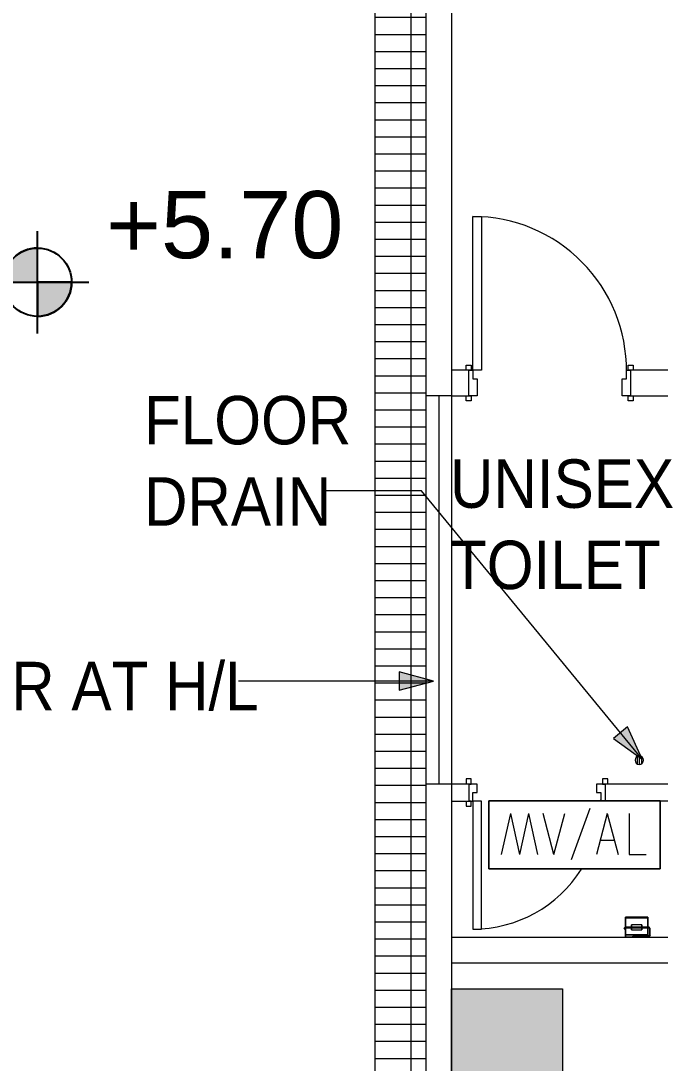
# Model space of a CAD drawing. Header units: millimetres. Extents: x 10569 to 232243, y -25347 to 80743.
# Drawn here: x 35263 to 39012, y 39472 to 45579 of the extents above; entities that cross this region are included whole.
import ezdxf

# ---------------------------------------------------------------- set-up
doc = ezdxf.new("R2010")
doc.units = ezdxf.units.MM
for name, color, linetype, lineweight in [('A-ANNO-NOTE', 131, 'Continuous', 25), ('A-DETL-GENF', 92, 'Continuous', 20), ('A-DETL-THIN', 151, 'Continuous', 9), ('A-DOOR', 31, 'Continuous', 20), ('A-DOOR-FRAM', 31, 'Continuous', 30), ('A-FLOR', 192, 'Continuous', 9), ('A-WALL', 113, 'Continuous', 20), ('G-ANNO-TEXT', 231, 'Continuous', 5), ('P-SANR-FIXT', 6, 'Continuous', 9)]:
    doc.layers.add(name, color=color, linetype=linetype, lineweight=lineweight)
doc.styles.add('Arial_1', font='arial.ttf', dxfattribs={"height": 393.413174})
doc.styles.add('Swis721 BT_6', font='swiss.ttf', dxfattribs={"width": 0.89, "height": 283.821263})

# ---------------------------------------------------------------- blocks, each defined once
blk = doc.blocks.new('DLN-Single Door__X01_ - _M01a_ 900 x 2450 _WH_-16935528-TENDER DRAFT G_F')
at = {"layer": 'A-DOOR', "lineweight": 15}
for p, q in [((-450, 975), (-400, 975)), ((-450, 75), (-450, 975)), ((-400, 975), (-400, 75)), ((-490, 105), (-460, 105)), ((-490, 75), (-490, 105)), ((-460, 75), (-475, 75)), ((-460, 105), (-460, 75)), ((-400, 75), (-450, 75)), ((460, 75), (460, 105)), ((460, 105), (490, 105)), ((475, 75), (460, 75)), ((490, 105), (490, 75)), ((-490, -105), (-490, -75)), ((-460, -105), (-490, -105)), ((-475, -75), (-460, -75)), ((-460, -75), (-460, -105)), ((460, -105), (460, -75)), ((460, -75), (475, -75)), ((490, -105), (460, -105)), ((490, -75), (490, -105))]:
    blk.add_line(p, q, dxfattribs=at)
blk.add_arc((-450, 75), 900, 359.5, 90, dxfattribs=at)
at = {"layer": 'A-DOOR-FRAM', "lineweight": 15}
for p, q in [((-475, 75), (-450, 75)), ((-450, 75), (-450, 25)), ((450, 75), (475, 75)), ((450, 25), (450, 75)), ((-450, 25), (-425, 25)), ((-425, 25), (-425, -75)), ((425, 25), (450, 25)), ((425, -75), (425, 25)), ((-425, -75), (-475, -75)), ((475, -75), (425, -75))]:
    blk.add_line(p, q, dxfattribs=at)
blk = doc.blocks.new('FP_458-TENDER DRAFT G_F')
at = {"layer": 'P-SANR-FIXT'}
blk.add_line((-12.7, -6.1), (-65, -6.1), dxfattribs=at)
blk = doc.blocks.new('FP_459-TENDER DRAFT G_F')
at = {"layer": 'P-SANR-FIXT'}
blk.add_line((-65, -120.1), (65, -120.1), dxfattribs=at)
blk = doc.blocks.new('FP_460-TENDER DRAFT G_F')
at = {"layer": 'P-SANR-FIXT'}
for p, q in [((30, -45), (-30, -45)), ((-30, -75), (30, -75))]:
    blk.add_line(p, q, dxfattribs=at)
blk = doc.blocks.new('FP_461-TENDER DRAFT G_F')
at = {"layer": 'P-SANR-FIXT'}
for p, q in [((65, -5), (-65, -5)), ((-65, -115), (65, -115))]:
    blk.add_line(p, q, dxfattribs=at)
blk = doc.blocks.new('FP_462-TENDER DRAFT G_F')
at = {"layer": 'P-SANR-FIXT'}
for p, q in [((-3, -2), (-3, -5)), ((3, -5), (3, -2))]:
    blk.add_line(p, q, dxfattribs=at)
blk = doc.blocks.new('FP_463-TENDER DRAFT G_F')
at = {"layer": 'P-SANR-FIXT'}
for p, q in [((-7, 0), (-7, -2)), ((7, -2), (7, 0))]:
    blk.add_line(p, q, dxfattribs=at)
blk = doc.blocks.new('FP_464-TENDER DRAFT G_F')
at = {"layer": 'P-SANR-FIXT'}
for p, q in [((-5, -5), (-5, -6.1)), ((-5, -10.1), (-5, -11)), ((5, -6.1), (5, -5)), ((5, -11), (5, -10.1))]:
    blk.add_line(p, q, dxfattribs=at)
blk = doc.blocks.new('FP_465-TENDER DRAFT G_F')
at = {"layer": 'P-SANR-FIXT'}
for p, q in [((-5, -6.1), (-66.1, -6.1)), ((23.2, -6.1), (5, -6.1))]:
    blk.add_line(p, q, dxfattribs=at)
blk = doc.blocks.new('FP_466-TENDER DRAFT G_F')
at = {"layer": 'P-SANR-FIXT'}
for p, q in [((-66.1, -10.1), (-5, -10.1)), ((5, -10.1), (23.2, -10.1))]:
    blk.add_line(p, q, dxfattribs=at)
blk = doc.blocks.new('FP_467-TENDER DRAFT G_F')
at = {"layer": 'P-SANR-FIXT', "flags": 128}
blk.add_lwpolyline([(-78.1, -14.1), (-73.2, -7.6), (-66.1, -6.1)], dxfattribs=at)
blk = doc.blocks.new('FP_468-TENDER DRAFT G_F')
at = {"layer": 'P-SANR-FIXT', "flags": 128}
blk.add_lwpolyline([(-74.1, -14.1), (-70.8, -10.9), (-66.1, -10.1)], dxfattribs=at)
blk = doc.blocks.new('FP_469-TENDER DRAFT G_F')
at = {"layer": 'P-SANR-FIXT'}
for p, q in [((-78.1, -14.1), (-78.1, -54)), ((-74.1, -54), (-74.1, -14.1))]:
    blk.add_line(p, q, dxfattribs=at)
blk = doc.blocks.new('FP_470-TENDER DRAFT G_F')
at = {"layer": 'P-SANR-FIXT', "flags": 128}
blk.add_lwpolyline([(-74.1, -54), (-70.8, -57.2), (-66.1, -58)], dxfattribs=at)
blk = doc.blocks.new('FP_471-TENDER DRAFT G_F')
at = {"layer": 'P-SANR-FIXT', "flags": 128}
blk.add_lwpolyline([(-78.1, -54), (-73.2, -60.5), (-66.1, -62)], dxfattribs=at)
blk = doc.blocks.new('FP_472-TENDER DRAFT G_F')
at = {"layer": 'P-SANR-FIXT'}
for p, q in [((-30, -58), (-65, -58)), ((30, -58), (-30, -58)), ((61.8, -58), (30, -58))]:
    blk.add_line(p, q, dxfattribs=at)
blk = doc.blocks.new('FP_473-TENDER DRAFT G_F')
at = {"layer": 'P-SANR-FIXT'}
for p, q in [((-65, -62), (-30, -62)), ((-30, -62), (30, -62)), ((30, -62), (61.8, -62))]:
    blk.add_line(p, q, dxfattribs=at)
blk = doc.blocks.new('FP_474-TENDER DRAFT G_F')
at = {"layer": 'P-SANR-FIXT'}
for p, q in [((65, -57.4), (61.8, -58)), ((69.8, -54), (66.4, -57.2))]:
    blk.add_line(p, q, dxfattribs=at)
blk = doc.blocks.new('FP_475-TENDER DRAFT G_F')
at = {"layer": 'P-SANR-FIXT'}
blk.add_line((65, -61.3), (61.8, -62), dxfattribs=at)
at = {"layer": 'P-SANR-FIXT', "flags": 128}
blk.add_lwpolyline([(73.8, -54), (68.8, -60.5), (65, -61.3)], dxfattribs=at)
blk = doc.blocks.new('FP_476-TENDER DRAFT G_F')
at = {"layer": 'P-SANR-FIXT'}
for p, q in [((69.8, -52.8), (69.8, -54)), ((73.8, -54), (73.8, -52.8))]:
    blk.add_line(p, q, dxfattribs=at)
blk = doc.blocks.new('DLN_Toilet Paper Roll - DLN_Toilet Paper Roll-V457-TENDER DRAFT G_F')
at = {"layer": 'P-SANR-FIXT'}
for p, q in [((-65, -6.9), (-65, -5)), ((-65, -5), (-65, -6.9)), ((-65, -6.5), (-65, -6.9)), ((-65, -6.9), (-65, -6.5)), ((-65, -15.5), (-65, -6.9)), ((-65, -6.9), (-65, -9.7)), ((-65, -6.9), (-12.7, -6.9)), ((-65, -9.7), (-65, -9.9)), ((-65, -9.9), (-65, -15.6)), ((-65, -59.7), (-65, -12.4)), ((-65, -12.4), (-65, -45)), ((-65, -120.1), (-65, -15.5)), ((-65, -15.5), (-12.7, -15.5)), ((-65, -15.6), (-65, -37.5)), ((-65, -37.8), (-65, -59)), ((-65, -59.3), (-65, -45)), ((-65, -45), (-65, -59.7)), ((-65, -47), (-65, -59.3)), ((-65, -59.8), (-65, -78.6)), ((-65, -96.9), (-65, -60)), ((-65, -60), (-65, -75)), ((-65, -60.8), (-65, -73)), ((-65, -75), (-65, -60.8)), ((-30, -56.1), (-30, -45)), ((-30, -45), (-30, -55.1)), ((-30, -55.7), (-30, -55)), ((-30, -55), (-30, -55.7)), ((-30, -56.5), (-30, -55.7)), ((-30, -55.7), (-30, -56.5)), ((-30, -59.7), (-30, -56.2)), ((-30, -58.7), (-30, -56.5)), ((-30, -56.5), (-30, -58.7)), ((-30, -62.5), (-30, -58.7)), ((-30, -58.7), (-30, -60)), ((-30, -60), (-30, -61.3)), ((-30, -63.9), (-30, -60)), ((-12.7, -6.5), (-12.7, -6.9)), ((-12.7, -6.9), (-12.7, -6.5)), ((-12.7, -6.9), (-12.7, -8.8)), ((-12.7, -15.5), (-12.7, -6.9)), ((-12.7, -8.8), (-12.7, -9.7)), ((-12.7, -9.7), (-12.7, -9.9)), ((-12.7, -9.9), (-12.7, -15.5)), ((-12.7, -15.5), (65, -15.5)), ((65, -15.5), (-12.7, -15.5)), ((-7, -2), (7, -2)), ((7, -2), (-7, -2)), ((-5, -5), (5, -5)), ((-1.3, -5), (-5, -5)), ((-5, -11), (-2.5, -11)), ((5, -11), (-5, -11)), ((-3, -2), (3, -2)), ((3, -2), (-3, -2)), ((-3, -5), (-1.5, -5)), ((-1.5, -5), (-3, -5)), ((-2.5, -11), (2.5, -11)), ((-1.5, -5), (1.5, -5)), ((-0.8, -5), (-1.5, -5)), ((1.3, -5), (-1.3, -5)), ((1.5, -5), (-0.8, -5)), ((5, -5), (1.3, -5)), ((1.5, -5), (3, -5)), ((3, -5), (1.5, -5)), ((2.5, -11), (5, -11)), ((23.2, -9.3), (23.2, -6.9)), ((23.2, -6.9), (23.2, -9.3)), ((30, -49.4), (30, -45)), ((30, -45), (30, -49.4)), ((30, -52.5), (30, -49.6)), ((30, -49.6), (30, -52.5)), ((30, -57.5), (30, -55)), ((30, -55), (30, -58.7)), ((30, -56.1), (30, -59.7)), ((30, -63.5), (30, -57.5)), ((30, -58.7), (30, -60)), ((30, -60), (30, -61.3)), ((30, -60), (30, -63.8)), ((65, -15.1), (65, -5)), ((65, -5), (65, -15.1)), ((65, -45), (65, -15.1)), ((65, -15.1), (65, -59.7)), ((65, -15.6), (65, -15.5)), ((65, -15.5), (65, -120.1)), ((65, -37.5), (65, -15.6)), ((65, -59), (65, -37.8)), ((65, -59.7), (65, -45)), ((65, -45), (65, -59.7)), ((65, -59.7), (65, -47)), ((65, -78.6), (65, -59.8)), ((65, -73), (65, -60)), ((65, -60), (65, -96.9)), ((65, -75), (65, -60)), ((65, -60), (65, -75)), ((-65, -75), (-65, -96.9)), ((-65, -79.9), (-65, -95.2)), ((-65, -96.9), (-65, -107.7)), ((-65, -107.6), (-65, -98.9)), ((-65, -98.9), (-65, -107.6)), ((-65, -115), (-65, -109.9)), ((-65, -109.9), (-65, -115)), ((-65, -110), (-65, -113.7)), ((-65, -113.7), (-65, -115.6)), ((-65, -118.1), (-65, -120.1)), ((65, -118.1), (-65, -118.1)), ((-65, -120.1), (65, -120.1)), ((-30, -61.3), (-30, -62.5)), ((-30, -64.3), (-30, -62.5)), ((-30, -62.5), (-30, -65)), ((-30, -64.8), (-30, -64.3)), ((-30, -65), (-30, -64.8)), ((-30, -70.4), (-30, -65.2)), ((-30, -65.2), (-30, -70.4)), ((-30, -75), (-30, -70.6)), ((-30, -70.6), (-30, -75)), ((30, -61.3), (30, -62.5)), ((30, -62.5), (30, -63.5)), ((30, -64.3), (30, -63.5)), ((30, -63.5), (30, -64.3)), ((30, -63.9), (30, -75)), ((30, -65), (30, -64.3)), ((30, -64.3), (30, -65)), ((30, -70.6), (30, -64.9)), ((30, -75), (30, -70.6)), ((65, -96.9), (65, -75)), ((65, -95.2), (65, -79.9)), ((65, -107.7), (65, -96.9)), ((65, -107.6), (65, -98.9)), ((65, -98.9), (65, -107.6)), ((65, -115), (65, -109.9)), ((65, -109.9), (65, -115)), ((65, -113.7), (65, -110)), ((65, -115.6), (65, -113.7)), ((65, -120.1), (65, -118.1))]:
    blk.add_line(p, q, dxfattribs=at)
for start_param, end_param in [(0, 3.141593), (3.141593, 6.283185)]:
    blk.add_ellipse((71.8, -52.8), major_axis=(2, 0), ratio=0.802744, start_param=start_param, end_param=end_param, dxfattribs=at)
for points, knots in [([(-4.7, -6.8), (-4.8, -6.6), (-4.9, -6.3), (-5, -6.1), (-5, -6.1), (-5, -6.1)], [0.6, 0.6, 0.6, 0.6, 0.8, 0.9, 1, 1, 1, 1]), ([(-5, -6.1), (-5, -6.1), (-5, -6.2), (-4.9, -6.4), (-4.8, -6.7), (-4.8, -6.9)], [0, 0, 0, 0, 0.25, 0.5, 1, 1, 1, 1]), ([(-4.7, -7.8), (-4.7, -7.9), (-4.6, -8.3), (-4.7, -8.8), (-4.8, -9.3), (-4.9, -9.7), (-5, -10), (-5, -10.1), (-5, -10.1)], [0.2222222, 0.2222222, 0.2222222, 0.2222222, 0.3333333, 0.4444444, 0.5833333, 0.7222222, 0.8611111, 1, 1, 1, 1]), ([(-5, -10.1), (-5, -10.1), (-5, -10.1), (-4.9, -10), (-4.8, -9.8), (-4.8, -9.7), (-4.8, -9.6)], [0, 0, 0, 0, 0.2, 0.4, 0.7, 0.8, 0.8, 0.8, 0.8]), ([(5, -6.1), (5, -6.1), (5, -6.1), (4.9, -6.3), (4.8, -6.6), (4.7, -7), (4.6, -7.1)], [0, 0, 0, 0, 0.1, 0.2, 0.4, 0.5, 0.5, 0.5, 0.5]), ([(4.7, -7.8), (4.7, -7.8), (4.7, -7.7), (4.7, -7.5), (4.7, -7.4), (4.7, -7.3)], [0.7777778, 0.7777778, 0.7777778, 0.7777778, 0.7916667, 0.8611111, 0.8888889, 0.8888889, 0.8888889, 0.8888889]), ([(5, -10.1), (5, -10.1), (5, -10), (4.9, -9.8), (4.8, -9.3), (4.7, -8.7), (4.7, -8.3), (4.6, -8), (4.7, -7.9), (4.7, -7.8)], [0, 0, 0, 0, 0.1111111, 0.2222222, 0.4444444, 0.5833333, 0.6527778, 0.7222222, 0.7777778, 0.7777778, 0.7777778, 0.7777778]), ([(4.7, -9.3), (4.7, -9.5), (4.9, -9.8), (5, -10.1), (5, -10.1), (5, -10.1)], [0, 0, 0, 0, 0.4, 0.7, 1, 1, 1, 1]), ([(4.8, -6.9), (4.8, -6.7), (4.9, -6.4), (5, -6.2), (5, -6.1), (5, -6.1)], [0, 0, 0, 0, 0.5, 0.75, 1, 1, 1, 1])]:
    blk.add_open_spline(points, degree=3, knots=knots, dxfattribs=at)
for points in [[(-4.8, -6.9), (-4.8, -7.1), (-4.7, -7.2), (-4.7, -7.3)], [(-4.8, -9.6), (-4.7, -9.5), (-4.7, -9.4), (-4.7, -9.3)], [(-4.7, -9.3), (-4.6, -9.2), (-4.6, -8.9), (-4.5, -8.5), (-4.5, -8), (-4.5, -7.6), (-4.6, -7.1), (-4.7, -6.9), (-4.7, -6.8)], [(-4.7, -7.3), (-4.7, -7.5), (-4.7, -7.6), (-4.7, -7.8)], [(4.6, -7.1), (4.6, -7.3), (4.5, -7.6), (4.5, -8), (4.5, -8.5), (4.6, -8.9), (4.6, -9.2), (4.7, -9.3)], [(4.7, -7.3), (4.7, -7.2), (4.8, -7.1), (4.8, -6.9)]]:
    blk.add_open_spline(points, degree=3, dxfattribs=at)
for name in ['FP_467-TENDER DRAFT G_F', 'FP_469-TENDER DRAFT G_F', 'FP_471-TENDER DRAFT G_F', 'FP_468-TENDER DRAFT G_F', 'FP_470-TENDER DRAFT G_F', 'FP_465-TENDER DRAFT G_F', 'FP_466-TENDER DRAFT G_F', 'FP_461-TENDER DRAFT G_F', 'FP_458-TENDER DRAFT G_F', 'FP_472-TENDER DRAFT G_F', 'FP_460-TENDER DRAFT G_F', 'FP_463-TENDER DRAFT G_F', 'FP_464-TENDER DRAFT G_F', 'FP_462-TENDER DRAFT G_F', 'FP_474-TENDER DRAFT G_F', 'FP_475-TENDER DRAFT G_F', 'FP_476-TENDER DRAFT G_F', 'FP_473-TENDER DRAFT G_F', 'FP_459-TENDER DRAFT G_F']:
    blk.add_blockref(name, (0, 0), dxfattribs=at)
blk = doc.blocks.new('DLN-Single Door__X01_ - _M09_ 750 x 2450 _WH_-16935552-TENDER DRAFT G_F')
at = {"layer": 'A-DOOR', "lineweight": 15}
for p, q in [((-385, 80), (-415, 80)), ((-415, 80), (-415, 50)), ((-385, 50), (-385, 80)), ((415, 80), (385, 80)), ((385, 80), (385, 50)), ((415, 50), (415, 80)), ((-400, 50), (-385, 50)), ((385, 50), (400, 50)), ((-415, -50), (-415, -80)), ((-385, -50), (-400, -50)), ((-385, -80), (-385, -50)), ((-325, -50), (-375, -50)), ((-375, -50), (-375, -800)), ((-325, -800), (-325, -50)), ((-415, -80), (-385, -80)), ((-375, -800), (-325, -800))]:
    blk.add_line(p, q, dxfattribs=at)
for start, end in [(0.17814, 0.5), (270, 327.91394)]:
    blk.add_arc((-375, -50), 750, start, end, dxfattribs=at)
at = {"layer": 'A-DOOR-FRAM', "lineweight": 15}
for p, q in [((-350, 50), (-400, 50)), ((-375, -50), (-375, 0)), ((-375, 0), (-350, 0)), ((-350, 0), (-350, 50)), ((350, 50), (350, 0)), ((400, 50), (350, 50)), ((-400, -50), (-375, -50)), ((350, 0), (375, 0)), ((375, 0), (375, -47.6))]:
    blk.add_line(p, q, dxfattribs=at)
blk = doc.blocks.new('Floor_Drain_-_Small_3955 - 6_ Diameter-V656-TENDER DRAFT G_F')
at = {"layer": 'P-SANR-FIXT'}
for p, q in [((-12.5, 21.7), (-12.5, -21.7)), ((0, 25), (0, -25)), ((12.5, 21.7), (12.5, -21.7))]:
    blk.add_line(p, q, dxfattribs=at)
for start, end in [(360, 180), (180, 360)]:
    blk.add_arc((0, 0), 25, start, end, dxfattribs=at)
blk = doc.blocks.new('DLN_2D-MV_AL - MV_AL_RED_-1735445-TENDER DRAFT G_F')
at = {"layer": 'A-DETL-GENF'}
for p, q in [((502.5, 200), (-502.5, 200)), ((-502.5, 200), (-502.5, -200)), ((-502.5, 200), (502.5, 200)), ((-502.5, -200), (-502.5, 200)), ((502.5, -200), (502.5, 200)), ((502.5, 200), (502.5, -200)), ((-375.6, 125), (-428.8, -115)), ((-375.6, 125), (-322.4, -115)), ((-269.2, 125), (-322.4, -115)), ((-269.2, 125), (-216, -115)), ((-120.1, -115), (-184.4, 125)), ((-120.1, -115), (-55.8, 125)), ((89.3, 154.7), (-20.2, -146)), ((192.7, 125), (128.4, -115)), ((192.7, 125), (257, -115)), ((319.9, 125), (319.9, -115)), ((151.1, -30.3), (234.3, -30.3)), ((319.9, -115), (419.9, -115)), ((-502.5, -200), (502.5, -200)), ((502.5, -200), (-502.5, -200))]:
    blk.add_line(p, q, dxfattribs=at)
blk = doc.blocks.new('DLN_Slab Level Mark - FFL-2mm_Type 2-2670450-TENDER DRAFT G_F')
at = {"layer": 'A-ANNO-NOTE', "lineweight": 5}
h = blk.add_hatch(color=256, dxfattribs=at)
edge = h.paths.add_edge_path(flags=0)
edge.add_arc((0, 0), 1, 0, 90, ccw=False)
edge.add_line((1, 0), (0, 0))
edge.add_line((0, 0), (0, 1))
h = blk.add_hatch(color=256, dxfattribs=at)
edge = h.paths.add_edge_path(flags=0)
edge.add_arc((0, 0), 1, 180, 270, ccw=False)
edge.add_line((-1, 0), (0, 0))
edge.add_line((0, 0), (0, -1))
at = {"layer": 'A-ANNO-NOTE'}
for p, q in [((0, 1.5), (0, -1.5)), ((0, 1), (0, 0)), ((0, 0), (-1, 0)), ((0, -1), (0, 0)), ((0, 0), (1, 0)), ((-1.5, 0), (1.5, 0))]:
    blk.add_line(p, q, dxfattribs=at)
blk.add_circle((0, 0), 1, dxfattribs=at)
for start, end in [(360, 90), (180, 270)]:
    blk.add_arc((0, 0), 1, start, end, dxfattribs=at)

msp = doc.modelspace()

# ---------------------------------------------------------------- hatches: boundary and pattern name
at = {"layer": 'A-DETL-GENF', "lineweight": 9}
h = msp.add_hatch(dxfattribs=at)
h.set_pattern_fill('FP_921', color=250, style=0, pattern_type=2)
h.set_pattern_definition([(0, (0, 0), (0, 100), [])])
h.paths.add_polyline_path([(37609.29297, 5557.48546), (37639.29297, 5557.48546), (37639.29297, 17707.48546), (37339.29297, 17707.48546), (37339.29297, 5557.48546), (37549.29297, 5557.48546)], flags=0)
h.paths.add_polyline_path([(37343.56571, 23707.48546), (37639.29297, 23707.48546), (37639.29297, 52457.40334), (37339.29297, 52457.40334), (37339.29297, 23707.48546)], flags=0)
at = {"layer": 'A-DETL-GENF'}
msp.add_hatch(color=2, dxfattribs=at).paths.add_polyline_path([(38289.29297, 36174.36942), (38439.29297, 36174.36942), (38439.29297, 39907.48546), (37789.29297, 39907.48546), (37789.29297, 36174.36942)], flags=0)
at = {"layer": 'G-ANNO-TEXT'}
for points in [[(37681.9441, 41710.65414), (37481.9441, 41764.24398), (37481.9441, 41657.0643)], [(38906.29902, 41253.40672), (38820.69333, 41441.93666), (38737.89735, 41373.87559)]]:
    msp.add_hatch(color=60, dxfattribs=at).paths.add_polyline_path(points, flags=0)

# ---------------------------------------------------------------- linework, layer by layer
at = {"layer": 'A-DETL-THIN'}
for p, q in [((37339.29297, 52457.40334), (37339.29297, 23707.48546)), ((37639.29297, 23707.48546), (37639.29297, 52457.40334)), ((37549.29297, 52247.48546), (37549.29297, 33882.48546)), ((37639.29297, 33882.48546), (37639.29297, 52157.48546)), ((37789.29297, 43382.48546), (37639.29297, 43382.48546)), ((37714.29297, 43382.48546), (37714.29297, 41107.48546)), ((37789.29297, 41107.48546), (37639.29297, 41107.48546)), ((37789.29297, 39907.48546), (38439.29297, 39907.48546)), ((37789.29297, 36174.36942), (37789.29297, 39907.48546)), ((38439.29297, 39907.48546), (38439.29297, 36174.36942))]:
    msp.add_line(p, q, dxfattribs=at)
at = {"layer": 'A-FLOR'}
msp.add_line((37339.29297, 52457.40334), (37339.29297, 31707.48546), dxfattribs=at)
at = {"layer": 'A-WALL'}
for p, q in [((37789.29297, 52022.48546), (37789.29297, 33807.48546)), ((37889.29297, 43532.48546), (37789.29297, 43532.48546)), ((37889.29297, 43382.48546), (37889.29297, 43532.48546)), ((38839.29297, 43382.48546), (38839.29297, 43532.48546)), ((40039.29296, 43532.48546), (38839.29297, 43532.48546)), ((37789.29297, 43382.48546), (37889.29297, 43382.48546)), ((38839.29297, 43382.48546), (39639.29296, 43382.48546)), ((37889.29297, 41107.48546), (37789.29297, 41107.48546)), ((37889.29297, 41107.48546), (37889.29297, 41007.48546)), ((39639.29296, 41107.48546), (38689.29297, 41107.48546)), ((38689.29297, 41107.48546), (38689.29297, 41009.84104)), ((37789.29297, 41007.48546), (37889.29297, 41007.48546)), ((39639.29296, 41007.48546), (39011.81521, 41007.48546)), ((39614.29296, 40207.48546), (37789.29297, 40207.48546)), ((39964.29296, 40057.48546), (37789.29297, 40057.48546))]:
    msp.add_line(p, q, dxfattribs=at)
at = {"layer": 'G-ANNO-TEXT', "color": 60}
for p, q in [((37146.6968, 42826.2308), (37026.6968, 42826.2308)), ((37613.38497, 42826.2308), (37146.6968, 42826.2308)), ((38906.29902, 41253.40672), (37613.38497, 42826.2308)), ((37681.9441, 41710.65414), (37481.9441, 41764.24398)), ((37481.9441, 41764.24398), (37481.9441, 41657.0643)), ((37681.9441, 41710.65414), (36540.04294, 41710.65414)), ((37481.9441, 41657.0643), (37681.9441, 41710.65414)), ((38820.69333, 41441.93666), (38737.89735, 41373.87559)), ((38906.29902, 41253.40672), (38820.69333, 41441.93666)), ((38737.89735, 41373.87559), (38906.29902, 41253.40672))]:
    msp.add_line(p, q, dxfattribs=at)

# ---------------------------------------------------------------- block references
at = {"layer": 'A-ANNO-NOTE', "xscale": 200.0000000000001, "yscale": 200.0000000000001, "zscale": 200.0000000000001, "rotation": 90.00000000000007}
msp.add_blockref('DLN_Slab Level Mark - FFL-2mm_Type 2-2670450-TENDER DRAFT G_F', (35361.3684, 44047.82012), dxfattribs=at)
at = {"layer": 'A-DETL-GENF'}
msp.add_blockref('DLN_2D-MV_AL - MV_AL_RED_-1735445-TENDER DRAFT G_F', (38509.31521, 40809.84104), dxfattribs=at)
at = {"layer": 'A-DOOR', "lineweight": 15}
for name, p in [('DLN-Single Door__X01_ - _M01a_ 900 x 2450 _WH_-16935528-TENDER DRAFT G_F', (38364.29297, 43457.48546)), ('DLN-Single Door__X01_ - _M09_ 750 x 2450 _WH_-16935552-TENDER DRAFT G_F', (38289.29297, 41057.48546))]:
    msp.add_blockref(name, p, dxfattribs=at)
at = {"layer": 'P-SANR-FIXT'}
msp.add_blockref('Floor_Drain_-_Small_3955 - 6_ Diameter-V656-TENDER DRAFT G_F', (38889.29296, 41247.48546), dxfattribs=at)
at = {"layer": 'P-SANR-FIXT', "rotation": 180}
msp.add_blockref('DLN_Toilet Paper Roll - DLN_Toilet Paper Roll-V457-TENDER DRAFT G_F', (38874.29296, 40207.48546), dxfattribs=at)

# ---------------------------------------------------------------- texts
at = {"layer": 'A-ANNO-NOTE', "lineweight": 5, "insert": (35764.1634, 44581.87488), "char_height": 393.413174, "width": 1656, "attachment_point": 1, "line_spacing_factor": 0.938532, "style": 'Arial_1'}
msp.add_mtext('+5.70', dxfattribs=at)
at = {"layer": 'G-ANNO-TEXT', "color": 7, "attachment_point": 1, "line_spacing_factor": 1.00667, "style": 'Swis721 BT_6'}
for s, insert, char_height, width in [('FLOOR\\PDRAIN', (35985.6968, 43381.48064), 283.821263, 1393.2), ('UNISEX\\PTOILET\\P', (37779.71366, 43009.61199), 283.821263, 1497.6), ('LOUVER AT H/L', (34011.04294, 41823.52302), 283.8212635, 3034.8)]:
    msp.add_mtext(s, dxfattribs=dict(at, insert=insert, char_height=char_height, width=width))

doc.saveas('drawing.dxf')
